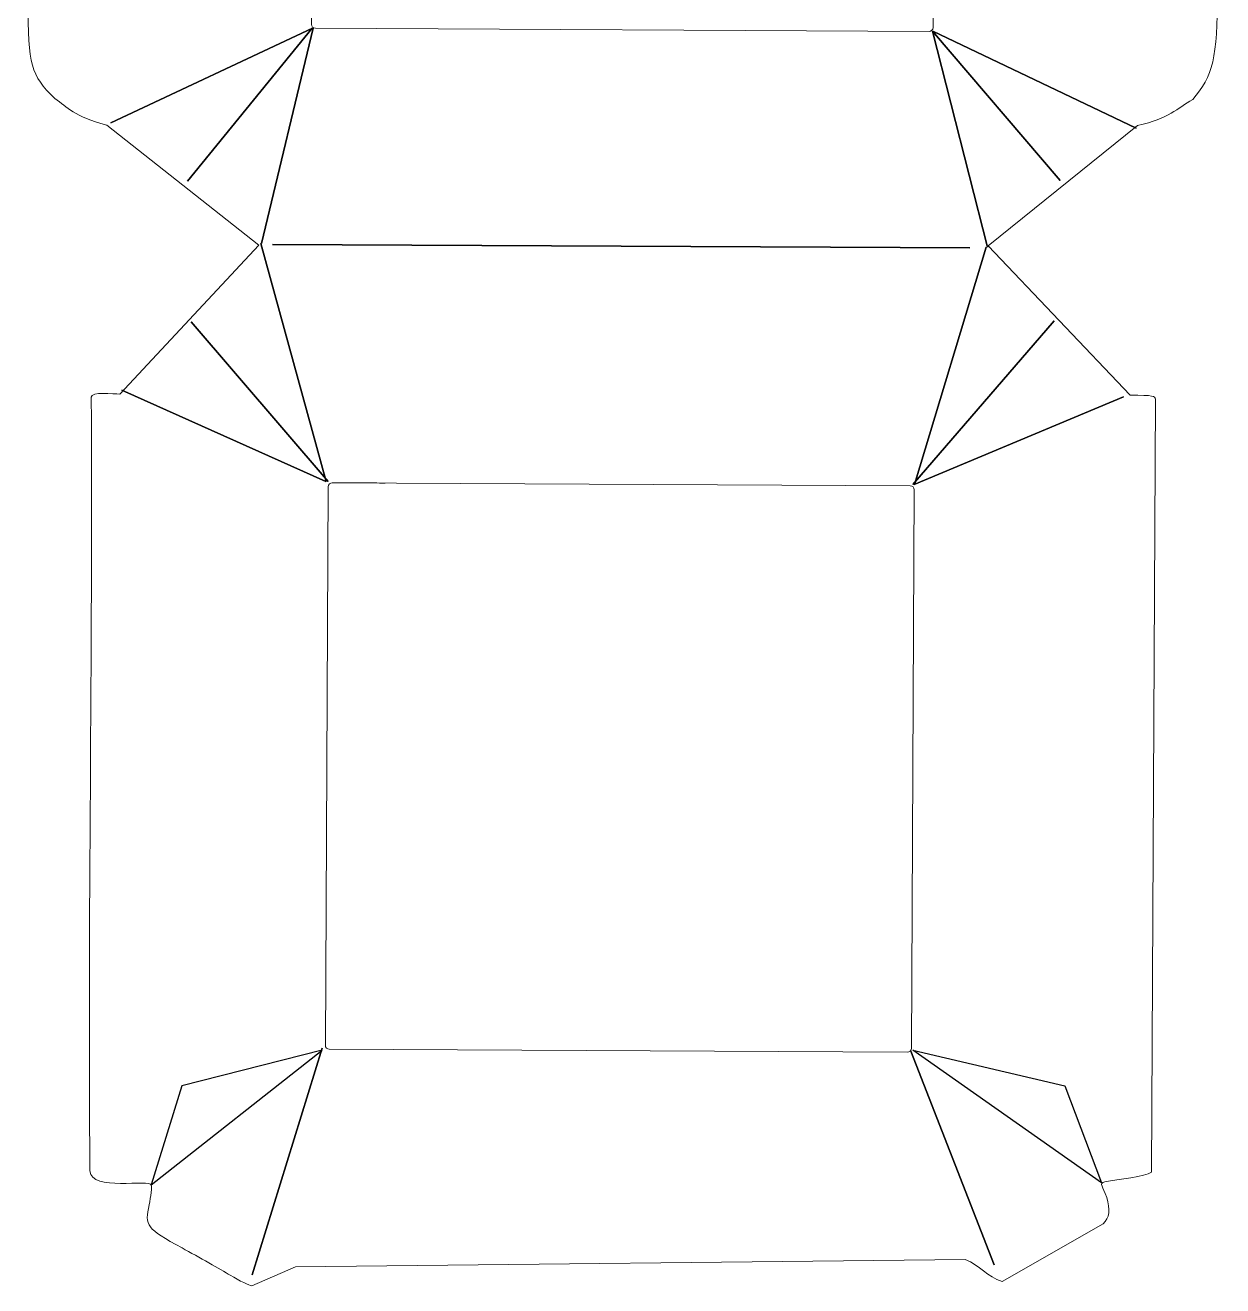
# Model space of a CAD drawing. Header units: centimetres. Extents: x -6.3 to 6.4, y -11.5 to 11.5.
# Drawn here: x -6.33 to 6.42, y -11.5 to 1.92 of the extents above; entities that cross this region are included whole.
import ezdxf
from ezdxf.lldxf.tags import DXFTag

# ---------------------------------------------------------------- set-up
doc = ezdxf.new("R2010")
doc.units = ezdxf.units.CM
doc.header["$MEASUREMENT"] = 0
doc.layers.add('Layer 1', color=7, linetype='Continuous')
tags = doc.linetypes.add('New Line13', pattern=[0.2, 0.1, -0.1]).pattern_tags.tags
tags[6:7] = [DXFTag(74, 4), DXFTag(75, 0), DXFTag(340, '0'), DXFTag(46, 1.0), DXFTag(50, 0.0), DXFTag(44, 0.0), DXFTag(45, 0.0)]
tags[4:5] = [DXFTag(74, 4), DXFTag(75, 0), DXFTag(340, '0'), DXFTag(46, 1.0), DXFTag(50, 0.0), DXFTag(44, 0.0), DXFTag(45, 0.0)]
tags = doc.linetypes.add('New Line14', pattern=[0.2, 0.1, -0.1]).pattern_tags.tags
tags[6:7] = [DXFTag(74, 4), DXFTag(75, 0), DXFTag(340, '0'), DXFTag(46, 1.0), DXFTag(50, 0.0), DXFTag(44, 0.0), DXFTag(45, 0.0)]
tags[4:5] = [DXFTag(74, 4), DXFTag(75, 0), DXFTag(340, '0'), DXFTag(46, 1.0), DXFTag(50, 0.0), DXFTag(44, 0.0), DXFTag(45, 0.0)]
tags = doc.linetypes.add('New Line15', pattern=[0.2, 0.1, -0.1]).pattern_tags.tags
tags[6:7] = [DXFTag(74, 4), DXFTag(75, 0), DXFTag(340, '0'), DXFTag(46, 1.0), DXFTag(50, 0.0), DXFTag(44, 0.0), DXFTag(45, 0.0)]
tags[4:5] = [DXFTag(74, 4), DXFTag(75, 0), DXFTag(340, '0'), DXFTag(46, 1.0), DXFTag(50, 0.0), DXFTag(44, 0.0), DXFTag(45, 0.0)]
tags = doc.linetypes.add('New Line16', pattern=[0.2, 0.1, -0.1]).pattern_tags.tags
tags[6:7] = [DXFTag(74, 4), DXFTag(75, 0), DXFTag(340, '0'), DXFTag(46, 1.0), DXFTag(50, 0.0), DXFTag(44, 0.0), DXFTag(45, 0.0)]
tags[4:5] = [DXFTag(74, 4), DXFTag(75, 0), DXFTag(340, '0'), DXFTag(46, 1.0), DXFTag(50, 0.0), DXFTag(44, 0.0), DXFTag(45, 0.0)]
tags = doc.linetypes.add('New Line17', pattern=[0.2, 0.1, -0.1]).pattern_tags.tags
tags[6:7] = [DXFTag(74, 4), DXFTag(75, 0), DXFTag(340, '0'), DXFTag(46, 1.0), DXFTag(50, 0.0), DXFTag(44, 0.0), DXFTag(45, 0.0)]
tags[4:5] = [DXFTag(74, 4), DXFTag(75, 0), DXFTag(340, '0'), DXFTag(46, 1.0), DXFTag(50, 0.0), DXFTag(44, 0.0), DXFTag(45, 0.0)]
tags = doc.linetypes.add('New Line18', pattern=[0.2, 0.1, -0.1]).pattern_tags.tags
tags[6:7] = [DXFTag(74, 4), DXFTag(75, 0), DXFTag(340, '0'), DXFTag(46, 1.0), DXFTag(50, 0.0), DXFTag(44, 0.0), DXFTag(45, 0.0)]
tags[4:5] = [DXFTag(74, 4), DXFTag(75, 0), DXFTag(340, '0'), DXFTag(46, 1.0), DXFTag(50, 0.0), DXFTag(44, 0.0), DXFTag(45, 0.0)]
tags = doc.linetypes.add('New Line19', pattern=[0.2, 0.1, -0.1]).pattern_tags.tags
tags[6:7] = [DXFTag(74, 4), DXFTag(75, 0), DXFTag(340, '0'), DXFTag(46, 1.0), DXFTag(50, 0.0), DXFTag(44, 0.0), DXFTag(45, 0.0)]
tags[4:5] = [DXFTag(74, 4), DXFTag(75, 0), DXFTag(340, '0'), DXFTag(46, 1.0), DXFTag(50, 0.0), DXFTag(44, 0.0), DXFTag(45, 0.0)]
tags = doc.linetypes.add('New Line20', pattern=[0.2, 0.1, -0.1]).pattern_tags.tags
tags[6:7] = [DXFTag(74, 4), DXFTag(75, 0), DXFTag(340, '0'), DXFTag(46, 1.0), DXFTag(50, 0.0), DXFTag(44, 0.0), DXFTag(45, 0.0)]
tags[4:5] = [DXFTag(74, 4), DXFTag(75, 0), DXFTag(340, '0'), DXFTag(46, 1.0), DXFTag(50, 0.0), DXFTag(44, 0.0), DXFTag(45, 0.0)]
tags = doc.linetypes.add('New Line21', pattern=[0.2, 0.1, -0.1]).pattern_tags.tags
tags[6:7] = [DXFTag(74, 4), DXFTag(75, 0), DXFTag(340, '0'), DXFTag(46, 1.0), DXFTag(50, 0.0), DXFTag(44, 0.0), DXFTag(45, 0.0)]
tags[4:5] = [DXFTag(74, 4), DXFTag(75, 0), DXFTag(340, '0'), DXFTag(46, 1.0), DXFTag(50, 0.0), DXFTag(44, 0.0), DXFTag(45, 0.0)]
tags = doc.linetypes.add('New Line22', pattern=[0.2, 0.1, -0.1]).pattern_tags.tags
tags[6:7] = [DXFTag(74, 4), DXFTag(75, 0), DXFTag(340, '0'), DXFTag(46, 1.0), DXFTag(50, 0.0), DXFTag(44, 0.0), DXFTag(45, 0.0)]
tags[4:5] = [DXFTag(74, 4), DXFTag(75, 0), DXFTag(340, '0'), DXFTag(46, 1.0), DXFTag(50, 0.0), DXFTag(44, 0.0), DXFTag(45, 0.0)]
tags = doc.linetypes.add('New Line23', pattern=[0.2, 0.1, -0.1]).pattern_tags.tags
tags[6:7] = [DXFTag(74, 4), DXFTag(75, 0), DXFTag(340, '0'), DXFTag(46, 1.0), DXFTag(50, 0.0), DXFTag(44, 0.0), DXFTag(45, 0.0)]
tags[4:5] = [DXFTag(74, 4), DXFTag(75, 0), DXFTag(340, '0'), DXFTag(46, 1.0), DXFTag(50, 0.0), DXFTag(44, 0.0), DXFTag(45, 0.0)]
tags = doc.linetypes.add('New Line24', pattern=[0.2, 0.1, -0.1]).pattern_tags.tags
tags[6:7] = [DXFTag(74, 4), DXFTag(75, 0), DXFTag(340, '0'), DXFTag(46, 1.0), DXFTag(50, 0.0), DXFTag(44, 0.0), DXFTag(45, 0.0)]
tags[4:5] = [DXFTag(74, 4), DXFTag(75, 0), DXFTag(340, '0'), DXFTag(46, 1.0), DXFTag(50, 0.0), DXFTag(44, 0.0), DXFTag(45, 0.0)]
tags = doc.linetypes.add('New Line25', pattern=[0.2, 0.1, -0.1]).pattern_tags.tags
tags[6:7] = [DXFTag(74, 4), DXFTag(75, 0), DXFTag(340, '0'), DXFTag(46, 1.0), DXFTag(50, 0.0), DXFTag(44, 0.0), DXFTag(45, 0.0)]
tags[4:5] = [DXFTag(74, 4), DXFTag(75, 0), DXFTag(340, '0'), DXFTag(46, 1.0), DXFTag(50, 0.0), DXFTag(44, 0.0), DXFTag(45, 0.0)]
tags = doc.linetypes.add('New Line26', pattern=[0.2, 0.1, -0.1]).pattern_tags.tags
tags[6:7] = [DXFTag(74, 4), DXFTag(75, 0), DXFTag(340, '0'), DXFTag(46, 1.0), DXFTag(50, 0.0), DXFTag(44, 0.0), DXFTag(45, 0.0)]
tags[4:5] = [DXFTag(74, 4), DXFTag(75, 0), DXFTag(340, '0'), DXFTag(46, 1.0), DXFTag(50, 0.0), DXFTag(44, 0.0), DXFTag(45, 0.0)]
tags = doc.linetypes.add('New Line27', pattern=[0.2, 0.1, -0.1]).pattern_tags.tags
tags[6:7] = [DXFTag(74, 4), DXFTag(75, 0), DXFTag(340, '0'), DXFTag(46, 1.0), DXFTag(50, 0.0), DXFTag(44, 0.0), DXFTag(45, 0.0)]
tags[4:5] = [DXFTag(74, 4), DXFTag(75, 0), DXFTag(340, '0'), DXFTag(46, 1.0), DXFTag(50, 0.0), DXFTag(44, 0.0), DXFTag(45, 0.0)]
tags = doc.linetypes.add('New Line28', pattern=[0.2, 0.1, -0.1]).pattern_tags.tags
tags[6:7] = [DXFTag(74, 4), DXFTag(75, 0), DXFTag(340, '0'), DXFTag(46, 1.0), DXFTag(50, 0.0), DXFTag(44, 0.0), DXFTag(45, 0.0)]
tags[4:5] = [DXFTag(74, 4), DXFTag(75, 0), DXFTag(340, '0'), DXFTag(46, 1.0), DXFTag(50, 0.0), DXFTag(44, 0.0), DXFTag(45, 0.0)]
tags = doc.linetypes.add('New Line29', pattern=[0.2, 0.1, -0.1]).pattern_tags.tags
tags[6:7] = [DXFTag(74, 4), DXFTag(75, 0), DXFTag(340, '0'), DXFTag(46, 1.0), DXFTag(50, 0.0), DXFTag(44, 0.0), DXFTag(45, 0.0)]
tags[4:5] = [DXFTag(74, 4), DXFTag(75, 0), DXFTag(340, '0'), DXFTag(46, 1.0), DXFTag(50, 0.0), DXFTag(44, 0.0), DXFTag(45, 0.0)]
tags = doc.linetypes.add('New Line30', pattern=[0.2, 0.1, -0.1]).pattern_tags.tags
tags[6:7] = [DXFTag(74, 4), DXFTag(75, 0), DXFTag(340, '0'), DXFTag(46, 1.0), DXFTag(50, 0.0), DXFTag(44, 0.0), DXFTag(45, 0.0)]
tags[4:5] = [DXFTag(74, 4), DXFTag(75, 0), DXFTag(340, '0'), DXFTag(46, 1.0), DXFTag(50, 0.0), DXFTag(44, 0.0), DXFTag(45, 0.0)]
tags = doc.linetypes.add('New Line31', pattern=[0.2, 0.1, -0.1]).pattern_tags.tags
tags[6:7] = [DXFTag(74, 4), DXFTag(75, 0), DXFTag(340, '0'), DXFTag(46, 1.0), DXFTag(50, 0.0), DXFTag(44, 0.0), DXFTag(45, 0.0)]
tags[4:5] = [DXFTag(74, 4), DXFTag(75, 0), DXFTag(340, '0'), DXFTag(46, 1.0), DXFTag(50, 0.0), DXFTag(44, 0.0), DXFTag(45, 0.0)]
tags = doc.linetypes.add('New Line32', pattern=[0.2, 0.1, -0.1]).pattern_tags.tags
tags[6:7] = [DXFTag(74, 4), DXFTag(75, 0), DXFTag(340, '0'), DXFTag(46, 1.0), DXFTag(50, 0.0), DXFTag(44, 0.0), DXFTag(45, 0.0)]
tags[4:5] = [DXFTag(74, 4), DXFTag(75, 0), DXFTag(340, '0'), DXFTag(46, 1.0), DXFTag(50, 0.0), DXFTag(44, 0.0), DXFTag(45, 0.0)]
tags = doc.linetypes.add('New Line33', pattern=[0.2, 0.1, -0.1]).pattern_tags.tags
tags[6:7] = [DXFTag(74, 4), DXFTag(75, 0), DXFTag(340, '0'), DXFTag(46, 1.0), DXFTag(50, 0.0), DXFTag(44, 0.0), DXFTag(45, 0.0)]
tags[4:5] = [DXFTag(74, 4), DXFTag(75, 0), DXFTag(340, '0'), DXFTag(46, 1.0), DXFTag(50, 0.0), DXFTag(44, 0.0), DXFTag(45, 0.0)]
tags = doc.linetypes.add('New Line34', pattern=[0.2, 0.1, -0.1]).pattern_tags.tags
tags[6:7] = [DXFTag(74, 4), DXFTag(75, 0), DXFTag(340, '0'), DXFTag(46, 1.0), DXFTag(50, 0.0), DXFTag(44, 0.0), DXFTag(45, 0.0)]
tags[4:5] = [DXFTag(74, 4), DXFTag(75, 0), DXFTag(340, '0'), DXFTag(46, 1.0), DXFTag(50, 0.0), DXFTag(44, 0.0), DXFTag(45, 0.0)]
tags = doc.linetypes.add('New Line35', pattern=[0.2, 0.1, -0.1]).pattern_tags.tags
tags[6:7] = [DXFTag(74, 4), DXFTag(75, 0), DXFTag(340, '0'), DXFTag(46, 1.0), DXFTag(50, 0.0), DXFTag(44, 0.0), DXFTag(45, 0.0)]
tags[4:5] = [DXFTag(74, 4), DXFTag(75, 0), DXFTag(340, '0'), DXFTag(46, 1.0), DXFTag(50, 0.0), DXFTag(44, 0.0), DXFTag(45, 0.0)]
tags = doc.linetypes.add('New Line36', pattern=[0.2, 0.1, -0.1]).pattern_tags.tags
tags[6:7] = [DXFTag(74, 4), DXFTag(75, 0), DXFTag(340, '0'), DXFTag(46, 1.0), DXFTag(50, 0.0), DXFTag(44, 0.0), DXFTag(45, 0.0)]
tags[4:5] = [DXFTag(74, 4), DXFTag(75, 0), DXFTag(340, '0'), DXFTag(46, 1.0), DXFTag(50, 0.0), DXFTag(44, 0.0), DXFTag(45, 0.0)]
tags = doc.linetypes.add('New Line37', pattern=[0.2, 0.1, -0.1]).pattern_tags.tags
tags[6:7] = [DXFTag(74, 4), DXFTag(75, 0), DXFTag(340, '0'), DXFTag(46, 1.0), DXFTag(50, 0.0), DXFTag(44, 0.0), DXFTag(45, 0.0)]
tags[4:5] = [DXFTag(74, 4), DXFTag(75, 0), DXFTag(340, '0'), DXFTag(46, 1.0), DXFTag(50, 0.0), DXFTag(44, 0.0), DXFTag(45, 0.0)]
tags = doc.linetypes.add('New Line38', pattern=[0.2, 0.1, -0.1]).pattern_tags.tags
tags[6:7] = [DXFTag(74, 4), DXFTag(75, 0), DXFTag(340, '0'), DXFTag(46, 1.0), DXFTag(50, 0.0), DXFTag(44, 0.0), DXFTag(45, 0.0)]
tags[4:5] = [DXFTag(74, 4), DXFTag(75, 0), DXFTag(340, '0'), DXFTag(46, 1.0), DXFTag(50, 0.0), DXFTag(44, 0.0), DXFTag(45, 0.0)]
tags = doc.linetypes.add('New Line39', pattern=[0.2, 0.1, -0.1]).pattern_tags.tags
tags[6:7] = [DXFTag(74, 4), DXFTag(75, 0), DXFTag(340, '0'), DXFTag(46, 1.0), DXFTag(50, 0.0), DXFTag(44, 0.0), DXFTag(45, 0.0)]
tags[4:5] = [DXFTag(74, 4), DXFTag(75, 0), DXFTag(340, '0'), DXFTag(46, 1.0), DXFTag(50, 0.0), DXFTag(44, 0.0), DXFTag(45, 0.0)]
tags = doc.linetypes.add('New Line40', pattern=[0.2, 0.1, -0.1]).pattern_tags.tags
tags[6:7] = [DXFTag(74, 4), DXFTag(75, 0), DXFTag(340, '0'), DXFTag(46, 1.0), DXFTag(50, 0.0), DXFTag(44, 0.0), DXFTag(45, 0.0)]
tags[4:5] = [DXFTag(74, 4), DXFTag(75, 0), DXFTag(340, '0'), DXFTag(46, 1.0), DXFTag(50, 0.0), DXFTag(44, 0.0), DXFTag(45, 0.0)]
tags = doc.linetypes.add('New Line41', pattern=[0.2, 0.1, -0.1]).pattern_tags.tags
tags[6:7] = [DXFTag(74, 4), DXFTag(75, 0), DXFTag(340, '0'), DXFTag(46, 1.0), DXFTag(50, 0.0), DXFTag(44, 0.0), DXFTag(45, 0.0)]
tags[4:5] = [DXFTag(74, 4), DXFTag(75, 0), DXFTag(340, '0'), DXFTag(46, 1.0), DXFTag(50, 0.0), DXFTag(44, 0.0), DXFTag(45, 0.0)]
tags = doc.linetypes.add('New Line42', pattern=[0.2, 0.1, -0.1]).pattern_tags.tags
tags[6:7] = [DXFTag(74, 4), DXFTag(75, 0), DXFTag(340, '0'), DXFTag(46, 1.0), DXFTag(50, 0.0), DXFTag(44, 0.0), DXFTag(45, 0.0)]
tags[4:5] = [DXFTag(74, 4), DXFTag(75, 0), DXFTag(340, '0'), DXFTag(46, 1.0), DXFTag(50, 0.0), DXFTag(44, 0.0), DXFTag(45, 0.0)]
tags = doc.linetypes.add('New Line43', pattern=[0.2, 0.1, -0.1]).pattern_tags.tags
tags[6:7] = [DXFTag(74, 4), DXFTag(75, 0), DXFTag(340, '0'), DXFTag(46, 1.0), DXFTag(50, 0.0), DXFTag(44, 0.0), DXFTag(45, 0.0)]
tags[4:5] = [DXFTag(74, 4), DXFTag(75, 0), DXFTag(340, '0'), DXFTag(46, 1.0), DXFTag(50, 0.0), DXFTag(44, 0.0), DXFTag(45, 0.0)]
tags = doc.linetypes.add('New Line44', pattern=[0.2, 0.1, -0.1]).pattern_tags.tags
tags[6:7] = [DXFTag(74, 4), DXFTag(75, 0), DXFTag(340, '0'), DXFTag(46, 1.0), DXFTag(50, 0.0), DXFTag(44, 0.0), DXFTag(45, 0.0)]
tags[4:5] = [DXFTag(74, 4), DXFTag(75, 0), DXFTag(340, '0'), DXFTag(46, 1.0), DXFTag(50, 0.0), DXFTag(44, 0.0), DXFTag(45, 0.0)]

msp = doc.modelspace()

# ---------------------------------------------------------------- linework, layer by layer
at = {"layer": 'Layer 1', "color": 17, "lineweight": 13}
msp.add_open_spline([(4.13741, 11.5128), (4.13741, 11.5128), (-4.14239, 11.52568), (-4.14239, 11.52568), (-4.14239, 11.52568), (-4.20468, 11.49403), (-4.24503, 11.364), (-4.24616, 11.29932), (-4.24616, 11.29932), (-4.24616, 11.29932), (-4.22783, 10.03507), (-4.22783, 10.03507), (-4.22783, 10.03507), (-4.22783, 10.03507), (-5.51823, 8.84353), (-5.51823, 8.84353), (-5.51823, 8.84353), (-5.51823, 8.84353), (-5.5527, 8.53353), (-5.5527, 8.53353), (-5.5527, 8.53353), (-5.5527, 8.53353), (-6.24302, 8.13049), (-6.24302, 8.13049), (-6.24302, 8.13049), (-6.26796, 8.0905), (-6.29733, 8.06425), (-6.30615, 7.97351), (-6.30615, 7.97351), (-6.30615, 7.97351), (-6.31818, 6.83748), (-6.31818, 6.83748), (-6.31818, 6.83748), (-6.33053, 5.62096), (-6.33229, 3.71323), (-6.32176, 3.12256), (-6.32176, 3.12256), (-6.31822, 2.92404), (-6.31167, 2.50368), (-6.30696, 2.18822), (-6.30696, 2.18822), (-6.29632, 1.47502), (-6.27597, 1.40141), (-6.01786, 1.1401), (-6.01786, 1.1401), (-5.87899, 1.04606), (-5.81774, 0.9534), (-5.46276, 0.8563), (-5.46276, 0.8563), (-5.46276, 0.8563), (-3.84373, -0.42084), (-3.84373, -0.42084), (-3.84373, -0.42084), (-3.84373, -0.42084), (-5.32255, -2.00725), (-5.32255, -2.00725), (-5.32255, -2.00725), (-5.39387, -2.00798), (-5.62758, -1.97492), (-5.62854, -2.04141), (-5.62854, -2.04141), (-5.6112, -4.7389), (-5.66788, -7.68677), (-5.64252, -10.27986), (-5.64252, -10.27986), (-5.63613, -10.50536), (-4.99709, -10.36028), (-4.98926, -10.43321), (-4.98926, -10.43321), (-4.98279, -10.43987), (-4.9935, -10.55928), (-5.01197, -10.64153), (-5.01197, -10.64153), (-5.06233, -10.86575), (-5.04195, -10.89314), (-4.66142, -11.10107), (-4.66142, -11.10107), (-4.48153, -11.19936), (-4.25054, -11.3302), (-4.1485, -11.39141), (-4.1485, -11.39141), (-4.04646, -11.45262), (-3.94291, -11.50318), (-3.91885, -11.50428), (-3.91885, -11.50428), (-3.91885, -11.50428), (-3.45215, -11.30175), (-3.45215, -11.30175), (-3.45215, -11.30175), (-3.45215, -11.30175), (3.68018, -11.22486), (3.68018, -11.22486), (3.68018, -11.22486), (3.83867, -11.28378), (3.91341, -11.41147), (4.0758, -11.45876), (4.0758, -11.45876), (4.0758, -11.45876), (5.15099, -10.84312), (5.15099, -10.84312), (5.15099, -10.84312), (5.21615, -10.78581), (5.22887, -10.68754), (5.18789, -10.5629), (5.18789, -10.5629), (5.14944, -10.44595), (5.10093, -10.41251), (5.1667, -10.39832), (5.1667, -10.39832), (5.31199, -10.36697), (5.60316, -10.34503), (5.66393, -10.29424), (5.66393, -10.29424), (5.66393, -10.29424), (5.70968, -2.06246), (5.70968, -2.06246), (5.70968, -2.06246), (5.70159, -2.02842), (5.68872, -2.01986), (5.43774, -2.01813), (5.43774, -2.01813), (5.43774, -2.01813), (3.92595, -0.42865), (3.92595, -0.42865), (3.92595, -0.42865), (3.92595, -0.42865), (5.51666, 0.85411), (5.51666, 0.85411), (5.51666, 0.85411), (5.85422, 0.92825), (5.93667, 1.03343), (6.10422, 1.13083), (6.10422, 1.13083), (6.31795, 1.38125), (6.37204, 1.57331), (6.36428, 2.25731), (6.36428, 2.25731), (6.35612, 2.97651), (6.35904, 4.82564), (6.37063, 6.57001), (6.37063, 6.57001), (6.38114, 8.15147), (6.42484, 8.11828), (6.27684, 8.15934), (6.27684, 8.15934), (6.27684, 8.15934), (5.6549, 8.51272), (5.6549, 8.51272), (5.6549, 8.51272), (5.6549, 8.51272), (5.57695, 8.83285), (5.57695, 8.83285), (5.57695, 8.83285), (5.57695, 8.83285), (4.32817, 10.02001), (4.32817, 10.02001), (4.32817, 10.02001), (4.32817, 10.02001), (4.29011, 11.34383), (4.29011, 11.34383), (4.29011, 11.34383), (4.2561, 11.46416), (4.17751, 11.48572), (4.13746, 11.51279), (4.13746, 11.51279), (4.13746, 11.51279), (4.13741, 11.5128), (4.13741, 11.5128)], degree=3, knots=[0, 0, 0, 0, 0.02325581, 0.02325581, 0.02325581, 0.02325581, 0.04651163, 0.04651163, 0.04651163, 0.04651163, 0.06976744, 0.06976744, 0.06976744, 0.06976744, 0.09302326, 0.09302326, 0.09302326, 0.09302326, 0.11627907, 0.11627907, 0.11627907, 0.11627907, 0.13953488, 0.13953488, 0.13953488, 0.13953488, 0.1627907, 0.1627907, 0.1627907, 0.1627907, 0.18604651, 0.18604651, 0.18604651, 0.18604651, 0.20930233, 0.20930233, 0.20930233, 0.20930233, 0.23255814, 0.23255814, 0.23255814, 0.23255814, 0.25581395, 0.25581395, 0.25581395, 0.25581395, 0.27906977, 0.27906977, 0.27906977, 0.27906977, 0.30232558, 0.30232558, 0.30232558, 0.30232558, 0.3255814, 0.3255814, 0.3255814, 0.3255814, 0.34883721, 0.34883721, 0.34883721, 0.34883721, 0.37209302, 0.37209302, 0.37209302, 0.37209302, 0.39534884, 0.39534884, 0.39534884, 0.39534884, 0.41860465, 0.41860465, 0.41860465, 0.41860465, 0.44186047, 0.44186047, 0.44186047, 0.44186047, 0.46511628, 0.46511628, 0.46511628, 0.46511628, 0.48837209, 0.48837209, 0.48837209, 0.48837209, 0.51162791, 0.51162791, 0.51162791, 0.51162791, 0.53488372, 0.53488372, 0.53488372, 0.53488372, 0.55813953, 0.55813953, 0.55813953, 0.55813953, 0.58139535, 0.58139535, 0.58139535, 0.58139535, 0.60465116, 0.60465116, 0.60465116, 0.60465116, 0.62790698, 0.62790698, 0.62790698, 0.62790698, 0.65116279, 0.65116279, 0.65116279, 0.65116279, 0.6744186, 0.6744186, 0.6744186, 0.6744186, 0.69767442, 0.69767442, 0.69767442, 0.69767442, 0.72093023, 0.72093023, 0.72093023, 0.72093023, 0.74418605, 0.74418605, 0.74418605, 0.74418605, 0.76744186, 0.76744186, 0.76744186, 0.76744186, 0.79069767, 0.79069767, 0.79069767, 0.79069767, 0.81395349, 0.81395349, 0.81395349, 0.81395349, 0.8372093, 0.8372093, 0.8372093, 0.8372093, 0.86046512, 0.86046512, 0.86046512, 0.86046512, 0.88372093, 0.88372093, 0.88372093, 0.88372093, 0.90697674, 0.90697674, 0.90697674, 0.90697674, 0.93023256, 0.93023256, 0.93023256, 0.93023256, 0.95348837, 0.95348837, 0.95348837, 0.95348837, 1, 1, 1, 1], dxfattribs=at)
at = {"layer": 'Layer 1', "color": 17, "linetype": 'New Line31', "lineweight": 13}
msp.add_open_spline([(-3.21123, 7.7404), (-3.21123, 7.7404), (3.32647, 7.70683), (3.32647, 7.70683), (3.32647, 7.70683), (3.34927, 7.70671), (3.36766, 7.68812), (3.36754, 7.66533), (3.36754, 7.66533), (3.36754, 7.66533), (3.33793, 1.89673), (3.33793, 1.89673), (3.33793, 1.89673), (3.33781, 1.87393), (3.31922, 1.85554), (3.29642, 1.85565), (3.29642, 1.85565), (3.29642, 1.85565), (-3.24128, 1.88922), (-3.24128, 1.88922), (-3.24128, 1.88922), (-3.26406, 1.88934), (-3.28246, 1.90793), (-3.28234, 1.93073), (-3.28234, 1.93073), (-3.28234, 1.93073), (-3.25273, 7.69933), (-3.25273, 7.69933), (-3.25273, 7.69933), (-3.2526, 7.72212), (-3.23402, 7.74051), (-3.21122, 7.7404), (-1.98002, 7.73446), (-3.21123, 7.7404), (-3.21123, 7.7404)], degree=3, knots=[0, 0, 0, 0, 0.11111111, 0.11111111, 0.11111111, 0.11111111, 0.22222222, 0.22222222, 0.22222222, 0.22222222, 0.33333333, 0.33333333, 0.33333333, 0.33333333, 0.44444444, 0.44444444, 0.44444444, 0.44444444, 0.55555556, 0.55555556, 0.55555556, 0.55555556, 0.66666667, 0.66666667, 0.66666667, 0.66666667, 0.77777778, 0.77777778, 0.77777778, 0.77777778, 1, 1, 1, 1.00001, 1.00001, 1.00001, 1.00001], dxfattribs=at)
at = {"layer": 'Layer 1', "color": 17}
for points, knots in [([(-5.42022, 0.88194), (-5.42022, 0.88194), (-3.27369, 1.89147), (-3.27369, 1.89147), (-3.27369, 1.89147), (-3.27369, 1.89147), (-5.42022, 0.88194), (-5.42022, 0.88194)], [0, 0, 0, 0, 0.33333333, 0.33333333, 0.33333333, 0.33333333, 1, 1, 1, 1]), ([(-4.60518, 0.25911), (-4.60518, 0.25911), (-3.27399, 1.89147), (-3.27399, 1.89147), (-3.27399, 1.89147), (-3.27399, 1.89147), (-4.60518, 0.25911), (-4.60518, 0.25911)], [0, 0, 0, 0, 0.33333333, 0.33333333, 0.33333333, 0.33333333, 1, 1, 1, 1]), ([(-3.81631, -0.40198), (-3.81631, -0.40198), (-3.26418, 1.89142), (-3.26418, 1.89142), (-3.26418, 1.89142), (-3.26418, 1.89142), (-3.81631, -0.40198), (-3.81631, -0.40198)], [0, 0, 0, 0, 0.33333333, 0.33333333, 0.33333333, 0.33333333, 1, 1, 1, 1]), ([(3.91742, -0.44169), (3.91742, -0.44169), (3.33365, 1.85754), (3.33365, 1.85754), (3.33365, 1.85754), (3.33365, 1.85754), (3.91742, -0.44169), (3.91742, -0.44169)], [0, 0, 0, 0, 0.33333333, 0.33333333, 0.33333333, 0.33333333, 1, 1, 1, 1]), ([(4.69399, 0.26634), (4.69399, 0.26634), (3.33413, 1.85754), (3.33413, 1.85754), (3.33413, 1.85754), (3.33413, 1.85754), (4.69399, 0.26634), (4.69399, 0.26634)], [0, 0, 0, 0, 0.33333333, 0.33333333, 0.33333333, 0.33333333, 1, 1, 1, 1]), ([(5.50136, 0.82586), (5.50136, 0.82586), (3.33438, 1.85754), (3.33438, 1.85754), (3.33438, 1.85754), (3.33438, 1.85754), (5.50136, 0.82586), (5.50136, 0.82586)], [0, 0, 0, 0, 0.33333333, 0.33333333, 0.33333333, 0.33333333, 1, 1, 1, 1]), ([(-5.42022, 0.88194), (-5.42022, 0.88194), (-5.42022, 0.88194), (-5.42022, 0.88194), (-5.42022, 0.88194), (-5.42022, 0.88194), (-5.42022, 0.88194), (-5.42022, 0.88194)], [0, 0, 0, 0, 0.33333333, 0.33333333, 0.33333333, 0.33333333, 1, 1, 1, 1]), ([(5.50136, 0.82586), (5.50136, 0.82586), (5.50136, 0.82586), (5.50136, 0.82586), (5.50136, 0.82586), (5.50136, 0.82586), (5.50136, 0.82586), (5.50136, 0.82586)], [0, 0, 0, 0, 0.33333333, 0.33333333, 0.33333333, 0.33333333, 1, 1, 1, 1]), ([(-4.60518, 0.25911), (-4.60518, 0.25911), (-4.60518, 0.25911), (-4.60518, 0.25911), (-4.60518, 0.25911), (-4.60518, 0.25911), (-4.60518, 0.25911), (-4.60518, 0.25911)], [0, 0, 0, 0, 0.33333333, 0.33333333, 0.33333333, 0.33333333, 1, 1, 1, 1]), ([(4.69399, 0.26634), (4.69399, 0.26634), (4.69399, 0.26634), (4.69399, 0.26634), (4.69399, 0.26634), (4.69399, 0.26634), (4.69399, 0.26634), (4.69399, 0.26634)], [0, 0, 0, 0, 0.33333333, 0.33333333, 0.33333333, 0.33333333, 1, 1, 1, 1]), ([(-3.82303, -0.40195), (-3.82303, -0.40195), (-3.12608, -2.938), (-3.12608, -2.938), (-3.12608, -2.938), (-3.12608, -2.938), (-3.82303, -0.40195), (-3.82303, -0.40195)], [0, 0, 0, 0, 0.33333333, 0.33333333, 0.33333333, 0.33333333, 1, 1, 1, 1]), ([(-3.82303, -0.40195), (-3.82303, -0.40195), (-3.82303, -0.40195), (-3.82303, -0.40195), (-3.82303, -0.40195), (-3.82303, -0.40195), (-3.82303, -0.40195), (-3.82303, -0.40195)], [0, 0, 0, 0, 0.33333333, 0.33333333, 0.33333333, 0.33333333, 1, 1, 1, 1]), ([(-3.81631, -0.40198), (-3.81631, -0.40198), (-3.81631, -0.40198), (-3.81631, -0.40198), (-3.81631, -0.40198), (-3.81631, -0.40198), (-3.81631, -0.40198), (-3.81631, -0.40198)], [0, 0, 0, 0, 0.33333333, 0.33333333, 0.33333333, 0.33333333, 1, 1, 1, 1]), ([(-3.69874, -0.41247), (-3.69874, -0.41247), (3.73125, -0.45062), (3.73125, -0.45062), (3.73125, -0.45062), (3.73125, -0.45062), (-3.69874, -0.41247), (-3.69874, -0.41247)], [0, 0, 0, 0, 0.33333333, 0.33333333, 0.33333333, 0.33333333, 1, 1, 1, 1]), ([(-3.69874, -0.41247), (-3.69874, -0.41247), (-3.69874, -0.41247), (-3.69874, -0.41247), (-3.69874, -0.41247), (-3.69874, -0.41247), (-3.69874, -0.41247), (-3.69874, -0.41247)], [0, 0, 0, 0, 0.33333333, 0.33333333, 0.33333333, 0.33333333, 1, 1, 1, 1]), ([(3.90284, -0.44162), (3.90284, -0.44162), (3.14209, -2.97019), (3.14209, -2.97019), (3.14209, -2.97019), (3.14209, -2.97019), (3.90284, -0.44162), (3.90284, -0.44162)], [0, 0, 0, 0, 0.33333333, 0.33333333, 0.33333333, 0.33333333, 1, 1, 1, 1]), ([(3.90284, -0.44162), (3.90284, -0.44162), (3.90284, -0.44162), (3.90284, -0.44162), (3.90284, -0.44162), (3.90284, -0.44162), (3.90284, -0.44162), (3.90284, -0.44162)], [0, 0, 0, 0, 0.33333333, 0.33333333, 0.33333333, 0.33333333, 1, 1, 1, 1]), ([(3.91742, -0.44169), (3.91742, -0.44169), (3.91742, -0.44169), (3.91742, -0.44169), (3.91742, -0.44169), (3.91742, -0.44169), (3.91742, -0.44169), (3.91742, -0.44169)], [0, 0, 0, 0, 0.33333333, 0.33333333, 0.33333333, 0.33333333, 1, 1, 1, 1]), ([(-4.56514, -1.23671), (-4.56514, -1.23671), (-3.10679, -2.9381), (-3.10679, -2.9381), (-3.10679, -2.9381), (-3.10679, -2.9381), (-4.56514, -1.23671), (-4.56514, -1.23671)], [0, 0, 0, 0, 0.33333333, 0.33333333, 0.33333333, 0.33333333, 1, 1, 1, 1]), ([(-4.56514, -1.23671), (-4.56514, -1.23671), (-4.56514, -1.23671), (-4.56514, -1.23671), (-4.56514, -1.23671), (-4.56514, -1.23671), (-4.56514, -1.23671), (-4.56514, -1.23671)], [0, 0, 0, 0, 0.33333333, 0.33333333, 0.33333333, 0.33333333, 1, 1, 1, 1]), ([(4.62717, -1.22721), (4.62717, -1.22721), (3.12278, -2.97009), (3.12278, -2.97009), (3.12278, -2.97009), (3.12278, -2.97009), (4.62717, -1.22721), (4.62717, -1.22721)], [0, 0, 0, 0, 0.33333333, 0.33333333, 0.33333333, 0.33333333, 1, 1, 1, 1]), ([(4.62717, -1.22721), (4.62717, -1.22721), (4.62717, -1.22721), (4.62717, -1.22721), (4.62717, -1.22721), (4.62717, -1.22721), (4.62717, -1.22721), (4.62717, -1.22721)], [0, 0, 0, 0, 0.33333333, 0.33333333, 0.33333333, 0.33333333, 1, 1, 1, 1]), ([(-5.30253, -1.96711), (-5.30253, -1.96711), (-3.1315, -2.93797), (-3.1315, -2.93797), (-3.1315, -2.93797), (-3.1315, -2.93797), (-5.30253, -1.96711), (-5.30253, -1.96711)], [0, 0, 0, 0, 0.33333333, 0.33333333, 0.33333333, 0.33333333, 1, 1, 1, 1]), ([(-5.30253, -1.96711), (-5.30253, -1.96711), (-5.30253, -1.96711), (-5.30253, -1.96711), (-5.30253, -1.96711), (-5.30253, -1.96711), (-5.30253, -1.96711), (-5.30253, -1.96711)], [0, 0, 0, 0, 0.33333333, 0.33333333, 0.33333333, 0.33333333, 1, 1, 1, 1]), ([(5.36611, -2.03665), (5.36611, -2.03665), (3.13805, -2.97016), (3.13805, -2.97016), (3.13805, -2.97016), (3.13805, -2.97016), (5.36611, -2.03665), (5.36611, -2.03665)], [0, 0, 0, 0, 0.33333333, 0.33333333, 0.33333333, 0.33333333, 1, 1, 1, 1]), ([(5.36611, -2.03665), (5.36611, -2.03665), (5.36611, -2.03665), (5.36611, -2.03665), (5.36611, -2.03665), (5.36611, -2.03665), (5.36611, -2.03665), (5.36611, -2.03665)], [0, 0, 0, 0, 0.33333333, 0.33333333, 0.33333333, 0.33333333, 1, 1, 1, 1]), ([(-3.91546, -11.38913), (-3.91546, -11.38913), (-3.16806, -8.97415), (-3.16806, -8.97415), (-3.16806, -8.97415), (-3.16806, -8.97415), (-3.91546, -11.38913), (-3.91546, -11.38913)], [0, 0, 0, 0, 0.33333333, 0.33333333, 0.33333333, 0.33333333, 1, 1, 1, 1]), ([(-4.99086, -10.42989), (-4.99086, -10.42989), (-4.66347, -9.3738), (-4.66347, -9.3738), (-4.66347, -9.3738), (-4.66347, -9.3738), (-3.17046, -8.99582), (-3.17046, -8.99582), (-3.17046, -8.99582), (-3.17046, -8.99582), (-4.99086, -10.42989), (-4.99086, -10.42989)], [0, 0, 0, 0, 0.25, 0.25, 0.25, 0.25, 0.5, 0.5, 0.5, 0.5, 1, 1, 1, 1]), ([(3.98963, -11.28225), (3.98963, -11.28225), (3.10208, -9.00634), (3.10208, -9.00634), (3.10208, -9.00634), (3.10208, -9.00634), (3.98963, -11.28225), (3.98963, -11.28225)], [0, 0, 0, 0, 0.33333333, 0.33333333, 0.33333333, 0.33333333, 1, 1, 1, 1]), ([(5.13273, -10.40851), (5.13273, -10.40851), (4.74058, -9.3738), (4.74058, -9.3738), (4.74058, -9.3738), (4.74058, -9.3738), (3.12473, -8.99582), (3.12473, -8.99582), (3.12473, -8.99582), (3.12473, -8.99582), (5.13273, -10.40851), (5.13273, -10.40851)], [0, 0, 0, 0, 0.25, 0.25, 0.25, 0.25, 0.5, 0.5, 0.5, 0.5, 1, 1, 1, 1]), ([(-4.99086, -10.42989), (-4.99086, -10.42989), (-4.99086, -10.42989), (-4.99086, -10.42989), (-4.99086, -10.42989), (-4.99086, -10.42989), (-4.99086, -10.42989), (-4.99086, -10.42989)], [0, 0, 0, 0, 0.33333333, 0.33333333, 0.33333333, 0.33333333, 1, 1, 1, 1]), ([(5.13273, -10.40851), (5.13273, -10.40851), (5.13273, -10.40851), (5.13273, -10.40851), (5.13273, -10.40851), (5.13273, -10.40851), (5.13273, -10.40851), (5.13273, -10.40851)], [0, 0, 0, 0, 0.33333333, 0.33333333, 0.33333333, 0.33333333, 1, 1, 1, 1]), ([(-3.91546, -11.38913), (-3.91546, -11.38913), (-3.91546, -11.38913), (-3.91546, -11.38913), (-3.91546, -11.38913), (-3.91546, -11.38913), (-3.91546, -11.38913), (-3.91546, -11.38913)], [0, 0, 0, 0, 0.33333333, 0.33333333, 0.33333333, 0.33333333, 1, 1, 1, 1]), ([(3.98963, -11.28225), (3.98963, -11.28225), (3.98963, -11.28225), (3.98963, -11.28225), (3.98963, -11.28225), (3.98963, -11.28225), (3.98963, -11.28225), (3.98963, -11.28225)], [0, 0, 0, 0, 0.33333333, 0.33333333, 0.33333333, 0.33333333, 1, 1, 1, 1])]:
    msp.add_open_spline(points, degree=3, knots=knots, dxfattribs=at)
at = {"layer": 'Layer 1', "linetype": 'New Line19', "lineweight": 13}
msp.add_open_spline([(-5.42022, 0.88194), (-5.42022, 0.88194), (-3.27369, 1.89147), (-3.27369, 1.89147)], degree=3, dxfattribs=at)
at = {"layer": 'Layer 1', "linetype": 'New Line23', "lineweight": 13}
msp.add_open_spline([(-4.60518, 0.25911), (-4.60518, 0.25911), (-3.27399, 1.89147), (-3.27399, 1.89147)], degree=3, dxfattribs=at)
at = {"layer": 'Layer 1', "linetype": 'New Line21', "lineweight": 13}
msp.add_open_spline([(-3.81631, -0.40198), (-3.81631, -0.40198), (-3.26418, 1.89142), (-3.26418, 1.89142)], degree=3, dxfattribs=at)
at = {"layer": 'Layer 1', "linetype": 'New Line15', "lineweight": 13}
msp.add_open_spline([(3.91742, -0.44169), (3.91742, -0.44169), (3.33365, 1.85754), (3.33365, 1.85754)], degree=3, dxfattribs=at)
at = {"layer": 'Layer 1', "linetype": 'New Line17', "lineweight": 13}
msp.add_open_spline([(4.69399, 0.26634), (4.69399, 0.26634), (3.33413, 1.85754), (3.33413, 1.85754)], degree=3, dxfattribs=at)
at = {"layer": 'Layer 1', "linetype": 'New Line13', "lineweight": 13}
msp.add_open_spline([(5.50136, 0.82586), (5.50136, 0.82586), (3.33438, 1.85754), (3.33438, 1.85754)], degree=3, dxfattribs=at)
at = {"layer": 'Layer 1', "linetype": 'New Line20', "lineweight": 13}
msp.add_open_spline([(-5.42022, 0.88194), (-5.42022, 0.88194), (-5.42022, 0.88194), (-5.42022, 0.88194), (-5.42022, 0.88194), (-5.42022, 0.88194), (-5.42022, 0.88194), (-5.42022, 0.88194)], degree=3, knots=[0, 0, 0, 0, 0.33333333, 0.33333333, 0.33333333, 0.33333333, 1, 1, 1, 1], dxfattribs=at)
at = {"layer": 'Layer 1', "linetype": 'New Line14', "lineweight": 13}
msp.add_open_spline([(5.50136, 0.82586), (5.50136, 0.82586), (5.50136, 0.82586), (5.50136, 0.82586), (5.50136, 0.82586), (5.50136, 0.82586), (5.50136, 0.82586), (5.50136, 0.82586)], degree=3, knots=[0, 0, 0, 0, 0.33333333, 0.33333333, 0.33333333, 0.33333333, 1, 1, 1, 1], dxfattribs=at)
at = {"layer": 'Layer 1', "linetype": 'New Line24', "lineweight": 13}
msp.add_open_spline([(-4.60518, 0.25911), (-4.60518, 0.25911), (-4.60518, 0.25911), (-4.60518, 0.25911), (-4.60518, 0.25911), (-4.60518, 0.25911), (-4.60518, 0.25911), (-4.60518, 0.25911)], degree=3, knots=[0, 0, 0, 0, 0.33333333, 0.33333333, 0.33333333, 0.33333333, 1, 1, 1, 1], dxfattribs=at)
at = {"layer": 'Layer 1', "linetype": 'New Line18', "lineweight": 13}
msp.add_open_spline([(4.69399, 0.26634), (4.69399, 0.26634), (4.69399, 0.26634), (4.69399, 0.26634), (4.69399, 0.26634), (4.69399, 0.26634), (4.69399, 0.26634), (4.69399, 0.26634)], degree=3, knots=[0, 0, 0, 0, 0.33333333, 0.33333333, 0.33333333, 0.33333333, 1, 1, 1, 1], dxfattribs=at)
at = {"layer": 'Layer 1', "linetype": 'New Line37', "lineweight": 13}
msp.add_open_spline([(-3.82303, -0.40195), (-3.82303, -0.40195), (-3.12608, -2.938), (-3.12608, -2.938)], degree=3, dxfattribs=at)
at = {"layer": 'Layer 1', "linetype": 'New Line38', "lineweight": 13}
msp.add_open_spline([(-3.82303, -0.40195), (-3.82303, -0.40195), (-3.82303, -0.40195), (-3.82303, -0.40195), (-3.82303, -0.40195), (-3.82303, -0.40195), (-3.82303, -0.40195), (-3.82303, -0.40195)], degree=3, knots=[0, 0, 0, 0, 0.33333333, 0.33333333, 0.33333333, 0.33333333, 1, 1, 1, 1], dxfattribs=at)
at = {"layer": 'Layer 1', "linetype": 'New Line22', "lineweight": 13}
msp.add_open_spline([(-3.81631, -0.40198), (-3.81631, -0.40198), (-3.81631, -0.40198), (-3.81631, -0.40198), (-3.81631, -0.40198), (-3.81631, -0.40198), (-3.81631, -0.40198), (-3.81631, -0.40198)], degree=3, knots=[0, 0, 0, 0, 0.33333333, 0.33333333, 0.33333333, 0.33333333, 1, 1, 1, 1], dxfattribs=at)
at = {"layer": 'Layer 1', "linetype": 'New Line33', "lineweight": 13}
msp.add_open_spline([(-3.69874, -0.41247), (-3.69874, -0.41247), (3.73125, -0.45062), (3.73125, -0.45062)], degree=3, dxfattribs=at)
at = {"layer": 'Layer 1', "linetype": 'New Line34', "lineweight": 13}
msp.add_open_spline([(-3.69874, -0.41247), (-3.69874, -0.41247), (-3.69874, -0.41247), (-3.69874, -0.41247), (-3.69874, -0.41247), (-3.69874, -0.41247), (-3.69874, -0.41247), (-3.69874, -0.41247)], degree=3, knots=[0, 0, 0, 0, 0.33333333, 0.33333333, 0.33333333, 0.33333333, 1, 1, 1, 1], dxfattribs=at)
at = {"layer": 'Layer 1', "linetype": 'New Line27', "lineweight": 13}
msp.add_open_spline([(3.90284, -0.44162), (3.90284, -0.44162), (3.14209, -2.97019), (3.14209, -2.97019)], degree=3, dxfattribs=at)
at = {"layer": 'Layer 1', "linetype": 'New Line28', "lineweight": 13}
msp.add_open_spline([(3.90284, -0.44162), (3.90284, -0.44162), (3.90284, -0.44162), (3.90284, -0.44162), (3.90284, -0.44162), (3.90284, -0.44162), (3.90284, -0.44162), (3.90284, -0.44162)], degree=3, knots=[0, 0, 0, 0, 0.33333333, 0.33333333, 0.33333333, 0.33333333, 1, 1, 1, 1], dxfattribs=at)
at = {"layer": 'Layer 1', "linetype": 'New Line16', "lineweight": 13}
msp.add_open_spline([(3.91742, -0.44169), (3.91742, -0.44169), (3.91742, -0.44169), (3.91742, -0.44169), (3.91742, -0.44169), (3.91742, -0.44169), (3.91742, -0.44169), (3.91742, -0.44169)], degree=3, knots=[0, 0, 0, 0, 0.33333333, 0.33333333, 0.33333333, 0.33333333, 1, 1, 1, 1], dxfattribs=at)
at = {"layer": 'Layer 1', "linetype": 'New Line39', "lineweight": 13}
msp.add_open_spline([(-4.56514, -1.23671), (-4.56514, -1.23671), (-3.10679, -2.9381), (-3.10679, -2.9381)], degree=3, dxfattribs=at)
at = {"layer": 'Layer 1', "linetype": 'New Line40', "lineweight": 13}
msp.add_open_spline([(-4.56514, -1.23671), (-4.56514, -1.23671), (-4.56514, -1.23671), (-4.56514, -1.23671), (-4.56514, -1.23671), (-4.56514, -1.23671), (-4.56514, -1.23671), (-4.56514, -1.23671)], degree=3, knots=[0, 0, 0, 0, 0.33333333, 0.33333333, 0.33333333, 0.33333333, 1, 1, 1, 1], dxfattribs=at)
at = {"layer": 'Layer 1', "linetype": 'New Line29', "lineweight": 13}
msp.add_open_spline([(4.62717, -1.22721), (4.62717, -1.22721), (3.12278, -2.97009), (3.12278, -2.97009)], degree=3, dxfattribs=at)
at = {"layer": 'Layer 1', "linetype": 'New Line30', "lineweight": 13}
msp.add_open_spline([(4.62717, -1.22721), (4.62717, -1.22721), (4.62717, -1.22721), (4.62717, -1.22721), (4.62717, -1.22721), (4.62717, -1.22721), (4.62717, -1.22721), (4.62717, -1.22721)], degree=3, knots=[0, 0, 0, 0, 0.33333333, 0.33333333, 0.33333333, 0.33333333, 1, 1, 1, 1], dxfattribs=at)
at = {"layer": 'Layer 1', "linetype": 'New Line35', "lineweight": 13}
msp.add_open_spline([(-5.30253, -1.96711), (-5.30253, -1.96711), (-3.1315, -2.93797), (-3.1315, -2.93797)], degree=3, dxfattribs=at)
at = {"layer": 'Layer 1', "linetype": 'New Line36', "lineweight": 13}
msp.add_open_spline([(-5.30253, -1.96711), (-5.30253, -1.96711), (-5.30253, -1.96711), (-5.30253, -1.96711), (-5.30253, -1.96711), (-5.30253, -1.96711), (-5.30253, -1.96711), (-5.30253, -1.96711)], degree=3, knots=[0, 0, 0, 0, 0.33333333, 0.33333333, 0.33333333, 0.33333333, 1, 1, 1, 1], dxfattribs=at)
at = {"layer": 'Layer 1', "linetype": 'New Line25', "lineweight": 13}
msp.add_open_spline([(5.36611, -2.03665), (5.36611, -2.03665), (3.13805, -2.97016), (3.13805, -2.97016)], degree=3, dxfattribs=at)
at = {"layer": 'Layer 1', "linetype": 'New Line26', "lineweight": 13}
msp.add_open_spline([(5.36611, -2.03665), (5.36611, -2.03665), (5.36611, -2.03665), (5.36611, -2.03665), (5.36611, -2.03665), (5.36611, -2.03665), (5.36611, -2.03665), (5.36611, -2.03665)], degree=3, knots=[0, 0, 0, 0, 0.33333333, 0.33333333, 0.33333333, 0.33333333, 1, 1, 1, 1], dxfattribs=at)
at = {"layer": 'Layer 1', "color": 17, "linetype": 'New Line32', "lineweight": 13}
msp.add_open_spline([(-3.06178, -2.95169), (-3.06178, -2.95169), (3.09535, -2.9833), (3.09535, -2.9833), (3.09535, -2.9833), (3.11886, -2.98341), (3.13782, -3.00257), (3.1377, -3.02608), (3.1377, -3.02608), (3.1377, -3.02608), (3.10716, -8.97428), (3.10716, -8.97428), (3.10716, -8.97428), (3.10704, -8.99778), (3.08788, -9.01674), (3.06437, -9.01662), (3.06437, -9.01662), (3.06437, -9.01662), (-3.09276, -8.98502), (-3.09276, -8.98502), (-3.09276, -8.98502), (-3.11627, -8.98488), (-3.13523, -8.96572), (-3.13511, -8.94221), (-3.13511, -8.94221), (-3.13511, -8.94221), (-3.10457, -2.99404), (-3.10457, -2.99404), (-3.10457, -2.99404), (-3.10444, -2.97051), (-3.08529, -2.95155), (-3.06178, -2.95167), (-1.79224, -2.95815), (-3.06178, -2.95169), (-3.06178, -2.95169)], degree=3, knots=[0, 0, 0, 0, 0.11111111, 0.11111111, 0.11111111, 0.11111111, 0.22222222, 0.22222222, 0.22222222, 0.22222222, 0.33333333, 0.33333333, 0.33333333, 0.33333333, 0.44444444, 0.44444444, 0.44444444, 0.44444444, 0.55555556, 0.55555556, 0.55555556, 0.55555556, 0.66666667, 0.66666667, 0.66666667, 0.66666667, 0.77777778, 0.77777778, 0.77777778, 0.77777778, 1, 1, 1, 1.00002, 1.00002, 1.00002, 1.00002], dxfattribs=at)
at = {"layer": 'Layer 1', "linetype": 'New Line41', "lineweight": 13}
msp.add_open_spline([(-3.91546, -11.38913), (-3.91546, -11.38913), (-3.16806, -8.97415), (-3.16806, -8.97415)], degree=3, dxfattribs=at)
at = {"layer": 'Layer 1', "lineweight": 13}
for points in [[(-4.99086, -10.42989), (-4.99086, -10.42989), (-4.66347, -9.3738), (-4.66347, -9.3738), (-4.66347, -9.3738), (-4.66347, -9.3738), (-3.17046, -8.99582), (-3.17046, -8.99582)], [(5.13273, -10.40851), (5.13273, -10.40851), (4.74058, -9.3738), (4.74058, -9.3738), (4.74058, -9.3738), (4.74058, -9.3738), (3.12473, -8.99582), (3.12473, -8.99582)], [(-4.99086, -10.42989), (-4.99086, -10.42989), (-4.99086, -10.42989), (-4.99086, -10.42989), (-4.99086, -10.42989), (-4.99086, -10.42989), (-4.99086, -10.42989), (-4.99086, -10.42989)], [(5.13273, -10.40851), (5.13273, -10.40851), (5.13273, -10.40851), (5.13273, -10.40851), (5.13273, -10.40851), (5.13273, -10.40851), (5.13273, -10.40851), (5.13273, -10.40851)]]:
    msp.add_open_spline(points, degree=3, knots=[0, 0, 0, 0, 0.33333333, 0.33333333, 0.33333333, 0.33333333, 1, 1, 1, 1], dxfattribs=at)
at = {"layer": 'Layer 1', "linetype": 'New Line43', "lineweight": 13}
msp.add_open_spline([(3.98963, -11.28225), (3.98963, -11.28225), (3.10208, -9.00634), (3.10208, -9.00634)], degree=3, dxfattribs=at)
at = {"layer": 'Layer 1', "linetype": 'New Line42', "lineweight": 13}
msp.add_open_spline([(-3.91546, -11.38913), (-3.91546, -11.38913), (-3.91546, -11.38913), (-3.91546, -11.38913), (-3.91546, -11.38913), (-3.91546, -11.38913), (-3.91546, -11.38913), (-3.91546, -11.38913)], degree=3, knots=[0, 0, 0, 0, 0.33333333, 0.33333333, 0.33333333, 0.33333333, 1, 1, 1, 1], dxfattribs=at)
at = {"layer": 'Layer 1', "linetype": 'New Line44', "lineweight": 13}
msp.add_open_spline([(3.98963, -11.28225), (3.98963, -11.28225), (3.98963, -11.28225), (3.98963, -11.28225), (3.98963, -11.28225), (3.98963, -11.28225), (3.98963, -11.28225), (3.98963, -11.28225)], degree=3, knots=[0, 0, 0, 0, 0.33333333, 0.33333333, 0.33333333, 0.33333333, 1, 1, 1, 1], dxfattribs=at)

doc.saveas('drawing.dxf')
